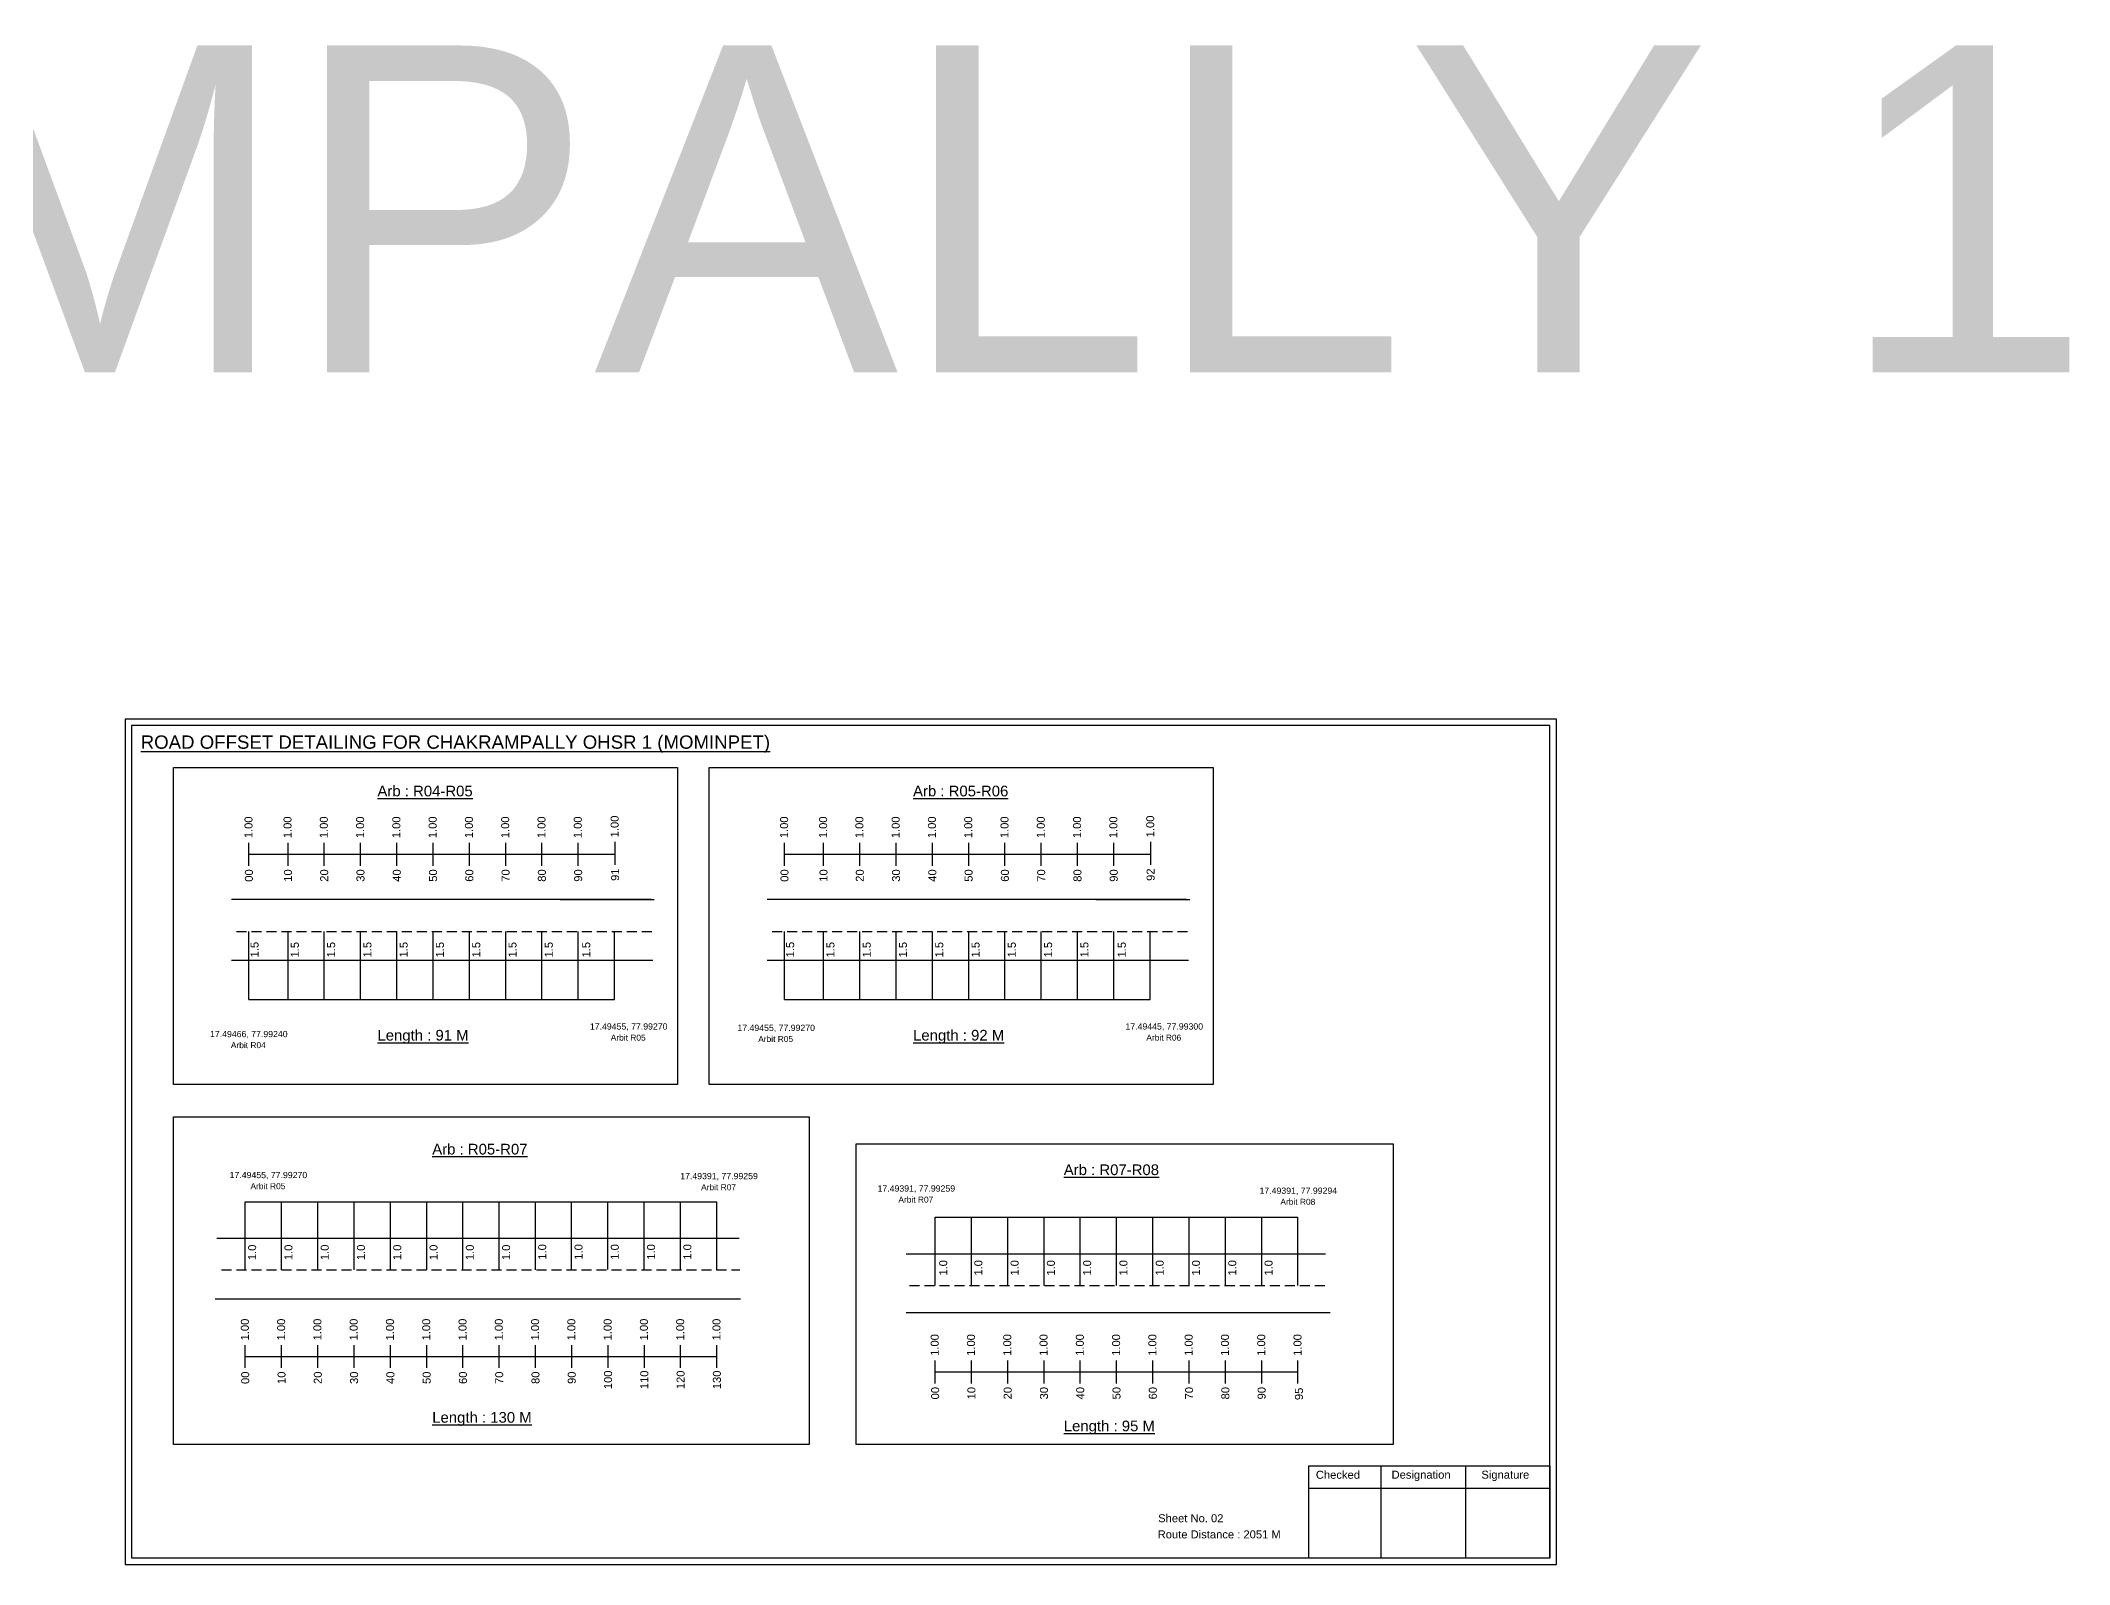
# Model space of a CAD drawing. Header units: inches. Extents: x 1943 to 8965, y 112 to 3168.
# Drawn here: x 2883 to 3644, y 941 to 1512 of the extents above; entities that cross this region are included whole.
import ezdxf

# ---------------------------------------------------------------- set-up
doc = ezdxf.new("R2010")
doc.units = ezdxf.units.IN
doc.header["$MEASUREMENT"] = 0
doc.linetypes.add('DASHED2', pattern=[0.375, 0.25, -0.125])
for name, color, linetype in [('PDF_Geometry', 7, 'Continuous'), ('PDF_Text', 5, 'Continuous'), ('pipe', 5, 'Continuous')]:
    doc.layers.add(name, color=color, linetype=linetype)
doc.styles.add('PDF Arial', font='arial.ttf')
doc.styles.get("Standard").update_dxf_attribs({"font": 'arial.ttf'})

msp = doc.modelspace()

# ---------------------------------------------------------------- linework, layer by layer
at = {"color": 217, "true_color": 0x93278f}
for p, q in [((2961.57, 1203.06), (2961.57, 1211.61)), ((2976.2, 1203.06), (2976.2, 1211.61)), ((2989.8, 1203.06), (2989.8, 1211.61)), ((3003.4, 1203.06), (3003.4, 1211.61)), ((3017, 1203.06), (3017, 1211.61)), ((3030.6, 1203.06), (3030.6, 1211.61)), ((3044.2, 1203.06), (3044.2, 1211.61)), ((3057.8, 1203.06), (3057.8, 1211.61)), ((3071.4, 1203.06), (3071.4, 1211.61)), ((3085, 1203.06), (3085, 1211.61)), ((3098.82, 1203.39), (3098.82, 1211.94)), ((3162.34, 1203.06), (3162.34, 1211.61)), ((3176.97, 1203.06), (3176.97, 1211.61)), ((3190.57, 1203.06), (3190.57, 1211.61)), ((3204.17, 1203.06), (3204.17, 1211.61)), ((3217.77, 1203.06), (3217.77, 1211.61)), ((3231.37, 1203.06), (3231.37, 1211.61)), ((3244.97, 1203.06), (3244.97, 1211.61)), ((3258.57, 1203.06), (3258.57, 1211.61)), ((3272.17, 1203.06), (3272.17, 1211.61)), ((3285.77, 1203.06), (3285.77, 1211.61)), ((3299.59, 1203.39), (3299.59, 1211.94)), ((2961.57, 1207.34), (3098.82, 1207.42)), ((3162.34, 1207.34), (3299.59, 1207.42)), ((2960.19, 1014.87), (2960.19, 1023.43)), ((2960.19, 1019.14), (3136.99, 1019.2)), ((2973.79, 1014.87), (2973.79, 1023.43)), ((2987.39, 1014.87), (2987.39, 1023.43)), ((3000.99, 1014.87), (3000.99, 1023.43)), ((3014.59, 1014.87), (3014.59, 1023.43)), ((3028.19, 1014.87), (3028.19, 1023.43)), ((3041.79, 1014.87), (3041.79, 1023.43)), ((3055.39, 1014.87), (3055.39, 1023.43)), ((3068.99, 1014.87), (3068.99, 1023.43)), ((3082.59, 1014.87), (3082.59, 1023.43)), ((3096.19, 1014.87), (3096.19, 1023.43)), ((3109.79, 1014.87), (3109.79, 1023.43)), ((3123.39, 1014.87), (3123.39, 1023.43)), ((3136.99, 1014.87), (3136.99, 1023.43)), ((3218.81, 1009.07), (3218.81, 1017.63)), ((3218.81, 1013.34), (3354.81, 1013.37)), ((3232.41, 1009.07), (3232.41, 1017.63)), ((3246.01, 1009.07), (3246.01, 1017.63)), ((3259.61, 1009.07), (3259.61, 1017.63)), ((3273.21, 1009.07), (3273.21, 1017.63)), ((3286.81, 1009.07), (3286.81, 1017.63)), ((3300.41, 1009.07), (3300.41, 1017.63)), ((3314.01, 1009.07), (3314.01, 1017.63)), ((3327.61, 1009.07), (3327.61, 1017.63)), ((3341.21, 1009.07), (3341.21, 1017.63)), ((3354.81, 1009.07), (3354.81, 1017.63))]:
    msp.add_line(p, q, dxfattribs=at)
for p, q in [((3112.26, 1190.33), (2955.01, 1190.33)), ((3078.25, 1190.33), (3113.5, 1190.33)), ((3313.03, 1190.33), (3155.78, 1190.33)), ((3279.02, 1190.33), (3314.27, 1190.33)), ((2961.57, 1152.91), (2961.57, 1178.45)), ((2976.2, 1152.91), (2976.2, 1178.45)), ((2989.8, 1152.91), (2989.8, 1178.45)), ((3003.4, 1152.91), (3003.4, 1178.45)), ((3017, 1152.91), (3017, 1178.45)), ((3030.6, 1152.91), (3030.6, 1178.45)), ((3044.2, 1152.91), (3044.2, 1178.45)), ((3057.8, 1152.91), (3057.8, 1178.45)), ((3071.4, 1152.91), (3071.4, 1178.45)), ((3085, 1152.91), (3085, 1178.45)), ((3098.6, 1152.91), (3098.6, 1178.45)), ((3162.34, 1152.91), (3162.34, 1178.45)), ((3176.97, 1152.91), (3176.97, 1178.45)), ((3190.57, 1152.91), (3190.57, 1178.45)), ((3204.17, 1152.91), (3204.17, 1178.45)), ((3217.77, 1152.91), (3217.77, 1178.45)), ((3231.37, 1152.91), (3231.37, 1178.45)), ((3244.97, 1152.91), (3244.97, 1178.45)), ((3258.57, 1152.91), (3258.57, 1178.45)), ((3272.17, 1152.91), (3272.17, 1178.45)), ((3285.77, 1152.91), (3285.77, 1178.45)), ((3299.37, 1152.91), (3299.37, 1178.45)), ((2955.01, 1167.65), (2987.13, 1167.65)), ((2987.13, 1167.65), (3112.95, 1167.65)), ((3155.78, 1167.65), (3187.9, 1167.65)), ((3187.9, 1167.65), (3313.72, 1167.65)), ((2960.19, 1051.57), (2960.19, 1077.1)), ((2973.79, 1051.57), (2973.79, 1077.1)), ((2987.39, 1051.57), (2987.39, 1077.1)), ((3000.99, 1051.57), (3000.99, 1077.1)), ((3014.59, 1051.57), (3014.59, 1077.1)), ((3028.19, 1051.57), (3028.19, 1077.1)), ((3041.79, 1051.57), (3041.79, 1077.1)), ((3055.39, 1051.57), (3055.39, 1077.1)), ((3068.99, 1051.57), (3068.99, 1077.1)), ((3082.53, 1051.75), (3082.53, 1077.28)), ((3096.13, 1051.75), (3096.13, 1077.28)), ((3109.73, 1051.75), (3109.73, 1077.28)), ((3123.33, 1051.75), (3123.33, 1077.28)), ((3136.99, 1051.57), (3136.99, 1077.1)), ((3218.81, 1045.77), (3218.81, 1071.31)), ((3232.41, 1045.77), (3232.41, 1071.31)), ((3246.01, 1045.77), (3246.01, 1071.31)), ((3259.61, 1045.77), (3259.61, 1071.31)), ((3273.21, 1045.77), (3273.21, 1071.31)), ((3286.81, 1045.77), (3286.81, 1071.31)), ((3300.41, 1045.77), (3300.41, 1071.31)), ((3314.01, 1045.77), (3314.01, 1071.31)), ((3327.61, 1045.77), (3327.61, 1071.31)), ((3341.21, 1045.77), (3341.21, 1071.31)), ((3354.81, 1045.77), (3354.81, 1071.31)), ((2949.49, 1063.45), (3145.37, 1063.45)), ((3207.93, 1057.65), (3365.09, 1057.65)), ((2948.95, 1040.77), (3145.79, 1040.8)), ((3366.91, 1035.47), (3207.93, 1035.47))]:
    msp.add_line(p, q)
at = {"linetype": 'DASHED2', "ltscale": 15}
for p, q in [((2956.94, 1178.45), (3113.24, 1178.45)), ((3157.71, 1178.45), (3314.02, 1178.45)), ((2951.24, 1051.57), (3145.52, 1051.57)), ((3209.2, 1045.77), (3365.09, 1045.77))]:
    msp.add_line(p, q, dxfattribs=at)
at = {"color": 5}
for p, q in [((2961.57, 1152.91), (3098.6, 1152.91)), ((3162.34, 1152.91), (3299.37, 1152.91)), ((2960.19, 1077.1), (3136.99, 1077.1)), ((3218.81, 1071.31), (3354.81, 1071.31))]:
    msp.add_line(p, q, dxfattribs=at)
for points in [[(2933.29, 1239.86), (3122.22, 1239.86), (3122.22, 1121.04), (2933.29, 1121.04)], [(3134.06, 1239.86), (3322.99, 1239.86), (3322.99, 1121.04), (3134.06, 1121.04)], [(3189.21, 1098.79), (3390.45, 1098.79), (3390.45, 986.11), (3189.21, 986.11)]]:
    msp.add_lwpolyline(points, close=True)
at = {"layer": 'PDF_Geometry'}
for points in [[(2915.2, 1257.94), (2915.2, 941.23), (3451.67, 941.23), (3451.67, 1257.94)], [(2917.52, 1255.62), (2917.52, 943.65), (3449.25, 943.65), (3449.25, 1255.62)]]:
    msp.add_lwpolyline(points, close=True, dxfattribs=at)
at = {"layer": 'PDF_Geometry', "color": 242, "true_color": 0xcc1f26}
msp.add_lwpolyline([(3449.25, 943.56), (3358.91, 943.56), (3358.91, 978.17), (3449.25, 978.17)], close=True, dxfattribs=at)
for points in [[(3385.89, 978.17), (3385.89, 943.56)], [(3417.62, 978.17), (3417.62, 943.56)], [(3358.91, 969.8), (3449.25, 969.8)]]:
    msp.add_lwpolyline(points, dxfattribs=at)
at = {"layer": 'pipe', "color": 0}
msp.add_lwpolyline([(2933.29, 1108.96), (3171.61, 1108.96), (3171.61, 986.11), (2933.29, 986.11)], close=True, dxfattribs=at)

# ---------------------------------------------------------------- texts
for s, height, p in [('CHAKRAMPALLY 1', 122.5352, (2120.85, 1387.87)), ('Sheet No. 02', 3, (3302.41, 957.03)), ('Route Distance : 2051 M', 3, (3302.22, 950.98))]:
    msp.add_text(s, height=height).set_placement(p)
at = {"color": 242, "true_color": 0xcd2027}
for s, height, p in [('%%UROAD OFFSET DETAILING FOR CHAKRAMPALLY OHSR 1 (MOMINPET)', 5, (2920.98, 1246.87)), ('%%UArb : R04-R05', 4, (3009.73, 1229.03)), ('%%UArb : R05-R06', 4, (3210.51, 1229.03)), ('%%ULength : 91 M', 4, (3009.73, 1137.53)), ('%%ULength : 92 M', 4, (3210.51, 1137.53)), ('%%UArb : R05-R07', 4, (3030.27, 1094.83)), ('%%UArb : R07-R08', 4, (3267.01, 1087.12)), ('%%ULength : 130 M', 4, (3030.27, 994.33)), ('%%ULength : 95 M', 4, (3267.01, 991.12))]:
    msp.add_text(s, height=height, dxfattribs=at).set_placement(p)
at = {"color": 217, "true_color": 0x93278f}
for s, p in [('1.00', (2962.89, 1213.35)), ('1.00', (2977.52, 1213.35)), ('1.00', (2991.12, 1213.35)), ('1.00', (3004.72, 1213.35)), ('1.00', (3018.32, 1213.35)), ('1.00', (3031.92, 1213.35)), ('1.00', (3045.52, 1213.35)), ('1.00', (3059.12, 1213.35)), ('1.00', (3072.72, 1213.35)), ('1.00', (3086.32, 1213.35)), ('1.00', (3100.14, 1213.68)), ('1.00', (3163.66, 1213.35)), ('1.00', (3178.29, 1213.35)), ('1.00', (3191.89, 1213.35)), ('1.00', (3205.49, 1213.35)), ('1.00', (3219.09, 1213.35)), ('1.00', (3232.69, 1213.35)), ('1.00', (3246.29, 1213.35)), ('1.00', (3259.89, 1213.35)), ('1.00', (3273.49, 1213.35)), ('1.00', (3287.09, 1213.35)), ('1.00', (3300.92, 1213.68)), ('91', (3100.3, 1197.36)), ('92', (3301.07, 1197.36)), ('00', (2963.04, 1197.03)), ('10', (2977.67, 1197.03)), ('20', (2991.27, 1197.03)), ('30', (3004.87, 1197.03)), ('40', (3018.47, 1197.03)), ('50', (3032.07, 1197.03)), ('60', (3045.67, 1197.03)), ('70', (3059.27, 1197.03)), ('80', (3072.87, 1197.03)), ('90', (3086.47, 1197.03)), ('00', (3163.82, 1197.03)), ('10', (3178.44, 1197.03)), ('20', (3192.04, 1197.03)), ('30', (3205.64, 1197.03)), ('40', (3219.24, 1197.03)), ('50', (3232.84, 1197.03)), ('60', (3246.44, 1197.03)), ('70', (3260.04, 1197.03)), ('80', (3273.64, 1197.03)), ('90', (3287.24, 1197.03)), ('1.00', (2961.52, 1025.16)), ('1.00', (2975.12, 1025.16)), ('1.00', (2988.72, 1025.16)), ('1.00', (3002.32, 1025.16)), ('1.00', (3015.92, 1025.16)), ('1.00', (3029.52, 1025.16)), ('1.00', (3043.12, 1025.16)), ('1.00', (3056.72, 1025.16)), ('1.00', (3070.32, 1025.16)), ('1.00', (3083.92, 1025.16)), ('1.00', (3097.52, 1025.16)), ('1.00', (3111.12, 1025.16)), ('1.00', (3124.72, 1025.16)), ('1.00', (3138.32, 1025.16)), ('1.00', (3220.13, 1019.37)), ('1.00', (3233.73, 1019.37)), ('1.00', (3247.33, 1019.37)), ('1.00', (3260.93, 1019.37)), ('1.00', (3274.53, 1019.37)), ('1.00', (3288.13, 1019.37)), ('1.00', (3301.73, 1019.37)), ('1.00', (3315.33, 1019.37)), ('1.00', (3328.93, 1019.37)), ('1.00', (3342.53, 1019.37)), ('1.00', (3356.13, 1019.37)), ('00', (2961.67, 1008.84)), ('10', (2975.27, 1008.84)), ('20', (2988.87, 1008.84)), ('30', (3002.47, 1008.84)), ('40', (3016.07, 1008.84)), ('50', (3029.67, 1008.84)), ('60', (3043.27, 1008.84)), ('70', (3056.87, 1008.84)), ('80', (3070.47, 1008.84)), ('90', (3084.07, 1008.84)), ('100', (3097.67, 1006.89)), ('110', (3111.27, 1006.89)), ('120', (3124.87, 1006.89)), ('130', (3138.47, 1006.89)), ('00', (3220.28, 1003.05)), ('10', (3233.88, 1003.05)), ('20', (3247.48, 1003.05)), ('30', (3261.08, 1003.05)), ('40', (3274.68, 1003.05)), ('50', (3288.28, 1003.05)), ('60', (3301.88, 1003.05)), ('70', (3315.48, 1003.05)), ('80', (3329.08, 1003.05)), ('90', (3342.68, 1003.05)), ('95', (3356.66, 1002.8))]:
    msp.add_text(s, height=3, rotation=90, dxfattribs=at).set_placement(p)
for s, p in [('1.5', (2965.17, 1168.7)), ('1.5', (2980.26, 1168.65)), ('1.5', (2993.86, 1168.65)), ('1.5', (3007.46, 1168.65)), ('1.5', (3021.06, 1168.65)), ('1.5', (3034.66, 1168.65)), ('1.5', (3048.26, 1168.65)), ('1.5', (3061.86, 1168.65)), ('1.5', (3075.46, 1168.65)), ('1.5', (3089.49, 1168.65)), ('1.5', (3165.94, 1168.7)), ('1.5', (3181.04, 1168.65)), ('1.5', (3194.64, 1168.65)), ('1.5', (3208.24, 1168.65)), ('1.5', (3221.84, 1168.65)), ('1.5', (3235.44, 1168.65)), ('1.5', (3249.04, 1168.65)), ('1.5', (3262.64, 1168.65)), ('1.5', (3276.24, 1168.65)), ('1.5', (3290.26, 1168.65)), ('1.0', (2964.26, 1055.24)), ('1.0', (2977.86, 1055.24)), ('1.0', (2991.46, 1055.24)), ('1.0', (3005.06, 1055.24)), ('1.0', (3018.66, 1055.24)), ('1.0', (3032.26, 1055.24)), ('1.0', (3045.86, 1055.24)), ('1.0', (3059.46, 1055.24)), ('1.0', (3073, 1055.42)), ('1.0', (3086.6, 1055.42)), ('1.0', (3100.2, 1055.42)), ('1.0', (3113.8, 1055.42)), ('1.0', (3127.4, 1055.42)), ('1.0', (3223.32, 1049.44)), ('1.0', (3236.48, 1049.44)), ('1.0', (3250.08, 1049.44)), ('1.0', (3263.68, 1049.44)), ('1.0', (3277.28, 1049.44)), ('1.0', (3290.88, 1049.44)), ('1.0', (3304.48, 1049.44)), ('1.0', (3318.08, 1049.44)), ('1.0', (3331.68, 1049.44)), ('1.0', (3345.28, 1049.44))]:
    msp.add_text(s, height=3, rotation=90).set_placement(p)
at = {"color": 5}
for s, height, p in [('17.49466, 77.99240', 2.34, (2946.97, 1138.8)), ('17.49455, 77.99270', 2.34, (3089.38, 1141.64)), ('17.49455, 77.99270', 2.34, (3144.66, 1141.12)), ('17.49445, 77.99300', 2.34, (3290.15, 1141.64)), ('Arbit R04', 2.246, (2954.79, 1134.68)), ('Arbit R05', 2.246, (3097.2, 1137.51)), ('Arbit R05', 2.246, (3152.48, 1136.99)), ('Arbit R06', 2.246, (3297.97, 1137.51)), ('17.49455, 77.99270', 2.34, (2954.32, 1085.97)), ('17.49391, 77.99259', 2.34, (3123.24, 1085.58)), ('Arbit R05', 2.246, (2962.14, 1081.84)), ('Arbit R07', 2.246, (3131.06, 1081.45)), ('17.49391, 77.99259', 2.34, (3197.2, 1080.93)), ('17.49391, 77.99294', 2.34, (3340.4, 1080.1)), ('Arbit R07', 2.246, (3205.02, 1076.81)), ('Arbit R08', 2.246, (3348.22, 1075.98))]:
    msp.add_text(s, height=height, dxfattribs=at).set_placement(p)
at = {"layer": 'PDF_Text', "color": 7, "attachment_point": 7, "style": 'PDF Arial'}
for s, insert, char_height in [('Checked', (3361.51, 973.28), 3.001), ('Designation', (3389.89, 972.45), 3.0006), ('Signature', (3423.57, 972.45), 3.001)]:
    msp.add_mtext(s, dxfattribs=dict(at, insert=insert, char_height=char_height))

doc.saveas('drawing.dxf')
